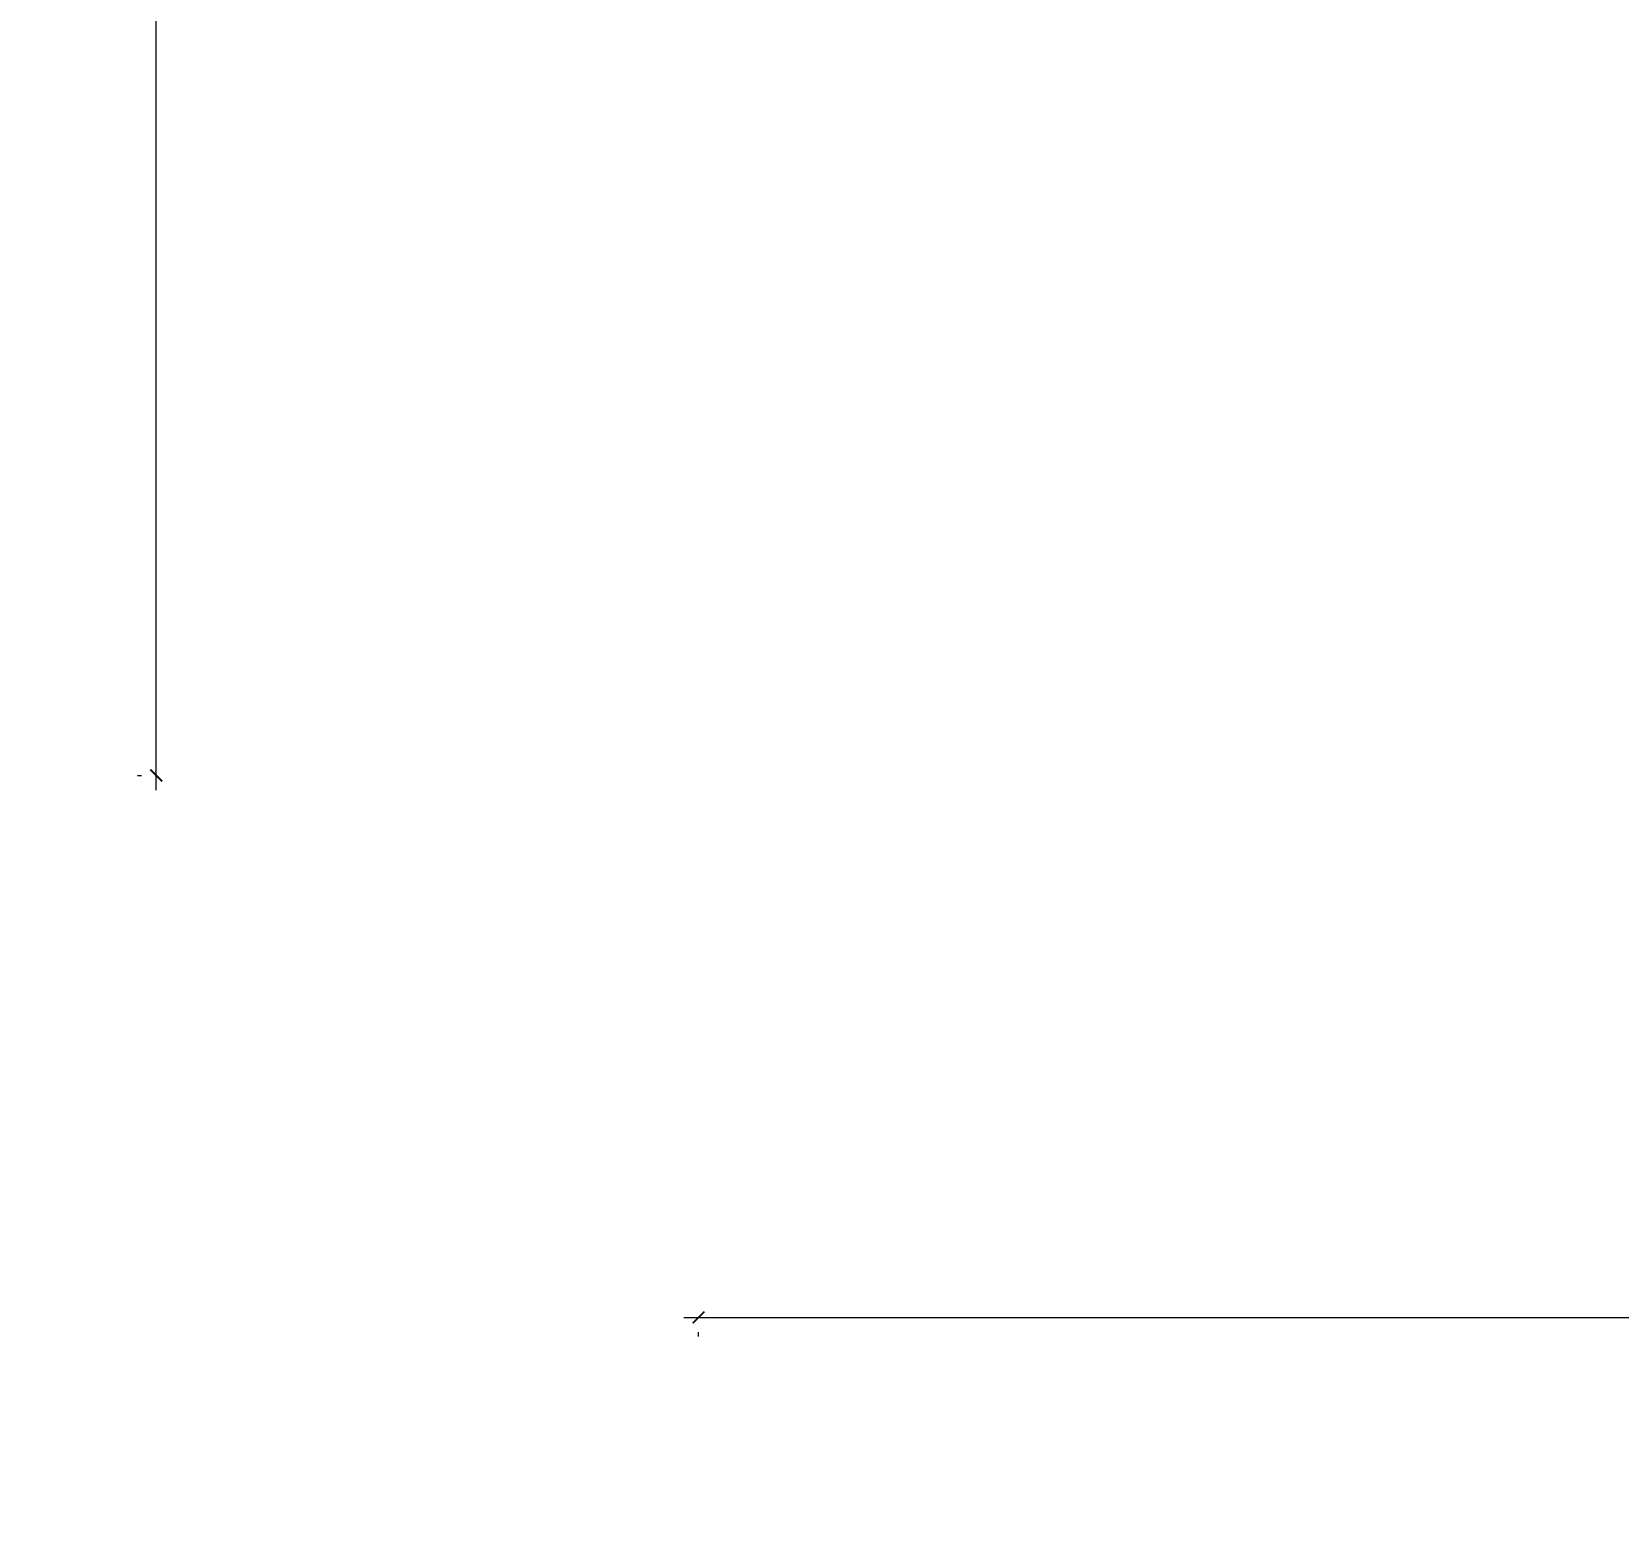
# Model space of a CAD drawing. Header units: millimetres. Extents: x -327266 to 67083, y -1396454 to -1187300.
# Drawn here: x -327266 to -305616, y -1396453 to -1376204 of the extents above; entities that cross this region are included whole.
import ezdxf

# ---------------------------------------------------------------- set-up
doc = ezdxf.new("R2010")
doc.units = ezdxf.units.MM
doc.layers.add('A-ANNO-DIMS', color=7, linetype='Continuous', lineweight=9)
doc.layers.add('Вставка', color=252, linetype='Continuous')
doc.styles.add('GOST 2.304', font='')
doc.styles.get('GOST 2.304').set_extended_font_data('GOST Common')
doc.linetypes.add('Truba', pattern='A,3e-05,[4,MSH_7,S=1,R=0,X=0,Y=0],-3.022072', length=3.022102)
doc.dimstyles.new('М-200', dxfattribs={"dimtxt": 400, "dimasz": 160, "dimexe": 200, "dimexo": 400, "dimgap": 50, "dimtad": 1, "dimdec": 0, "dimzin": 0, "dimdsep": 46, "dimtxsty": 'GOST 2.304', "dimblk": 'ARCHTICK', "dimcen": 180, "dimdle": 200, "dimadec": 0, "dimazin": 0, "dimtfac": 1, "dimtdec": 0, "dimtmove": 1, "dimatfit": 0, "dimfxl": 1, "dimtolj": 1, "dimtzin": 0, "dimarcsym": 0})

# ---------------------------------------------------------------- blocks, each defined once
blk = doc.blocks.new('_ArchTick')
at = {"color": 0, "linetype": 'ByBlock', "const_width": 0.15}
blk.add_lwpolyline([(-0.5, -0.5), (0.5, 0.5)], dxfattribs=at)
blk = doc.blocks.new('*D57')
at = {"layer": 'A-ANNO-DIMS', "color": 0, "lineweight": -2, "transparency": 16777216}
for p, q in [((-404804, -221203), (-165504, -221203)), ((-404604, -221462), (-404604, -221403)), ((-165704, -221462), (-165704, -221403))]:
    blk.add_line(p, q, dxfattribs=at)
at = {"layer": 'Defpoints', "color": 0, "lineweight": 30, "transparency": 16777216}
for p in [(-404604, -221062), (-165704, -221062), (-165704, -221203)]:
    blk.add_point(p, dxfattribs=at)
at = {"layer": 'A-ANNO-DIMS', "color": 0, "lineweight": -2, "transparency": 16777216, "xscale": 160, "yscale": 160, "zscale": 160, "rotation": 180}
blk.add_blockref('_ArchTick', (-404604, -221203), dxfattribs=at)
at = {"layer": 'A-ANNO-DIMS', "color": 0, "lineweight": -2, "transparency": 16777216, "xscale": 160, "yscale": 160, "zscale": 160}
blk.add_blockref('_ArchTick', (-165704, -221203), dxfattribs=at)
at = {"layer": 'A-ANNO-DIMS', "color": 0, "transparency": 16777216, "insert": (-285154, -220953), "char_height": 400, "width": 850.41, "attachment_point": 5, "style": 'GOST 2.304'}
blk.add_mtext('\\A1;238900', dxfattribs=at)
blk = doc.blocks.new('*D17')
at = {"layer": 'A-ANNO-DIMS', "color": 0, "lineweight": -2, "transparency": 16777216}
for p, q in [((-412004, -214004), (-412004, -128703)), ((-412262, -128903), (-412204, -128903)), ((-412262, -213804), (-412204, -213804))]:
    blk.add_line(p, q, dxfattribs=at)
at = {"layer": 'Defpoints', "color": 0, "lineweight": 30, "transparency": 16777216}
for p in [(-412004, -128903), (-411862, -128903), (-411862, -213804)]:
    blk.add_point(p, dxfattribs=at)
at = {"layer": 'A-ANNO-DIMS', "color": 0, "lineweight": -2, "transparency": 16777216, "xscale": 160, "yscale": 160, "zscale": 160}
for p, rotation in [((-412004, -128903), 90), ((-412004, -213804), 270)]:
    blk.add_blockref('_ArchTick', p, dxfattribs=dict(at, rotation=rotation))
at = {"layer": 'A-ANNO-DIMS', "color": 0, "transparency": 16777216, "insert": (-412254, -171353), "char_height": 400, "width": 850.41, "attachment_point": 5, "rotation": 90, "style": 'GOST 2.304'}
blk.add_mtext('\\A1;84900', dxfattribs=at)
blk = doc.blocks.new('Оси200')
at = {"layer": 'A-ANNO-DIMS', "color": 253}
dim = blk.add_linear_dim(base=(-412003.7, -128903.3), p1=(-411862.3, -213803.7), p2=(-411862.1, -128903.3), angle=270, dimstyle='М-200', dxfattribs=at)
dim.commit()
dim.dimension.update_dxf_attribs({"geometry": '*D17', "text_midpoint": (-412253.7, -171353.5)})
dim = blk.add_linear_dim(base=(-165703.8, -221203.3), p1=(-404603.8, -221061.9), p2=(-165703.8, -221062.3), dimstyle='М-200', dxfattribs=at)
dim.commit()
dim.dimension.update_dxf_attribs({"geometry": '*D57', "text_midpoint": (-285153.8, -220953.3)})
blk = doc.blocks.new('A$C20f07326')
at = {"layer": 'A-ANNO-DIMS', "color": 253}
blk.add_blockref('Оси200', (404603.7, 213803.6), dxfattribs=at)

msp = doc.modelspace()

# ---------------------------------------------------------------- block references
at = {"layer": 'Вставка', "linetype": 'Truba', "lineweight": 30, "ltscale": 100}
msp.add_blockref('A$C20f07326', (-318166, -1386354), dxfattribs=at)

doc.saveas('drawing.dxf')
